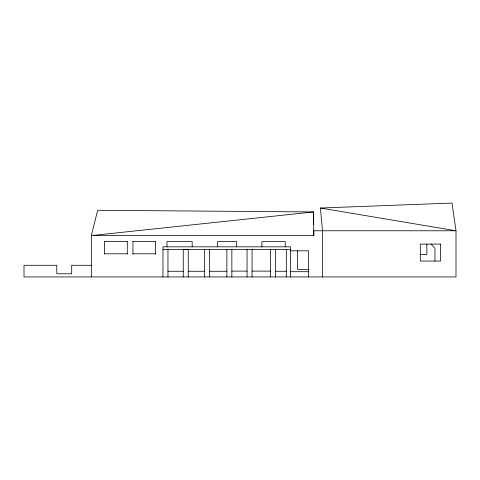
<?xml version="1.0" encoding="UTF-8"?>
<svg xmlns="http://www.w3.org/2000/svg" width="480" height="480" viewBox="0 0 480 480"><rect width="100%" height="100%" fill="white"/><g stroke="black" fill="none" stroke-linecap="round" stroke-linejoin="round"><path stroke-width="0.72" d="M313.5 224.508L313.572 211.938L97.644 210.294L91.332 235.596L91.332 276.936M322.5 276.936L322.5 230.772L320.412 208.032L451.986 203.064L456 230.772L456 276.936L24 276.936L24 265.29L56.784 265.29L56.784 273.774L71.7 273.774L71.7 265.29L91.332 265.29M313.782 235.596L91.332 235.596L313.572 211.938L313.782 235.596L313.782 230.772L456 230.772L320.412 208.032M104.574 241.626L127.284 241.626M132.954 241.626L155.58 241.626M162.972 249.486L290.412 249.486M290.412 250.818L308.544 250.818L308.544 276.936M104.574 253.812L127.284 253.812M132.954 253.812L155.58 253.812M420.15 254.514L426.864 254.514L426.864 244.02M309.114 269.37L297.468 269.37L297.468 250.65M231.858 271.116L247.062 271.116M252.054 271.116L270.606 271.116M167.964 271.266L183.252 271.266M188.244 271.266L204.654 271.266M209.646 271.284L226.866 271.284M275.598 271.266L286.302 271.266M289.968 271.698L308.664 271.698M431.076 243.99L434.958 248.43L434.958 261M290.412 276.936L290.412 246.828L162.972 246.828L162.972 276.936M286.302 249.486L286.302 276.936M285.258 246.828L285.258 241.626L261.918 241.626L261.918 246.828M275.598 249.486L275.598 276.936M270.606 249.486L270.606 276.936M252.054 249.486L252.054 276.936M247.062 249.486L247.062 276.936M236.658 246.828L236.658 241.626L217.506 241.626L217.506 246.828M231.858 249.486L231.858 276.936M226.866 249.486L226.866 276.936M209.646 249.486L209.646 276.936M204.654 249.486L204.654 276.936M192.168 246.828L192.168 241.626L166.98 241.626L166.98 246.828M188.244 276.936L188.244 249.408L183.252 249.408L183.252 276.936M167.964 249.486L167.964 276.936M155.58 241.356L155.58 254.364M132.954 241.356L132.954 254.364M127.284 241.422L127.284 254.004M104.574 241.422L104.574 254.004M440.61 244.092L420.312 244.092L420.312 261.06L440.61 261.06L440.61 244.092"/></g></svg>
